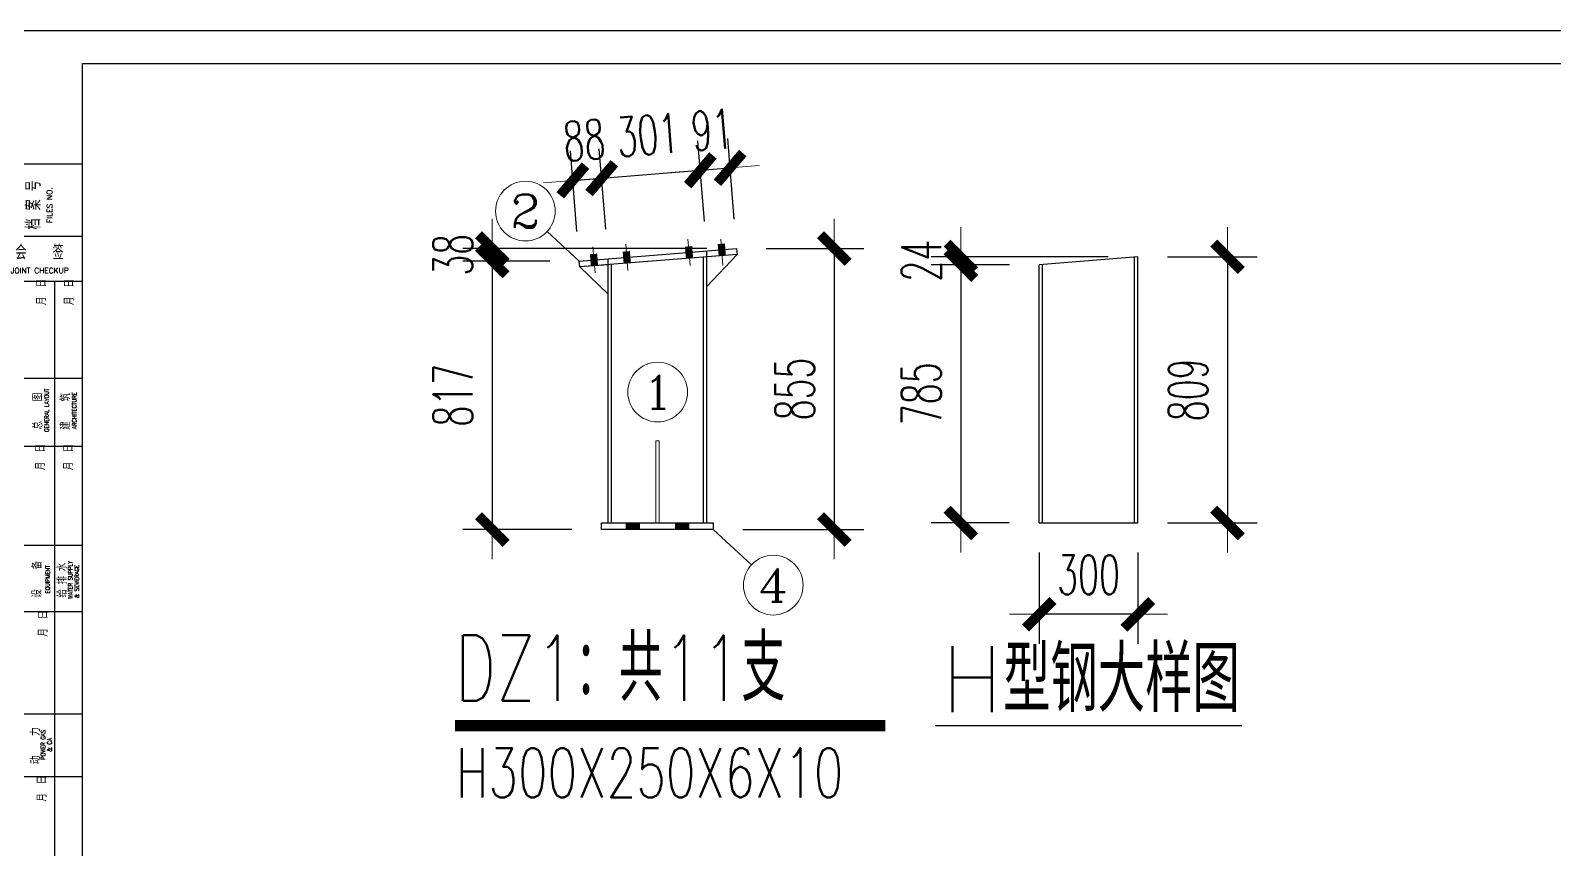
# Model space of a CAD drawing. Header units: inches. Extents: x 129725932 to 129894734, y 55771230 to 55809283.
# Drawn here: x 129779782 to 129784419, y 55806792 to 55809283 of the extents above; entities that cross this region are included whole.
import ezdxf
from ezdxf.enums import TextEntityAlignment as Align

# ---------------------------------------------------------------- set-up
doc = ezdxf.new("R2010")
doc.units = ezdxf.units.IN
doc.header["$MEASUREMENT"] = 0
doc.linetypes.add('CENTER', pattern=[50.8, 31.75, -6.35, 6.35, -6.35])
for name, color, linetype, lineweight in [('Bolt', 252, 'Continuous', 9), ('灰线', 253, 'Continuous', 5), ('轴线层', 1, 'CENTER', 15), ('钢架', 7, 'Continuous', 25)]:
    doc.layers.add(name, color=color, linetype=linetype, lineweight=lineweight)
for name, color, linetype in [('TK', 140, 'Continuous'), ('细线', 37, 'Continuous'), ('钢柱', 6, 'Continuous')]:
    doc.layers.add(name, color=color, linetype=linetype)
doc.styles.add('ARIAL', font='swisscl.ttf', dxfattribs={"width": 0.7})
doc.styles.add('COMPLEX', font='COMPLEX')
doc.styles.add('DIM_FONT', font='romans.shx', dxfattribs={"width": 0.618, "bigfont": '1hztxt.shx'})
doc.styles.add('HZ1', font='romand.shx', dxfattribs={"width": 0.7, "height": 300, "bigfont": 'hzxy.shx'})
doc.styles.add('HZXY', font='romand.shx', dxfattribs={"bigfont": 'hzxy.shx'})
doc.styles.add('ROMANC', font='romanc.shx', dxfattribs={"width": 0.8, "bigfont": 'hztxt.shx'})
doc.styles.add('ROMAND', font='ROMAND.shx', dxfattribs={"width": 0.85})
doc.styles.get("Standard").update_dxf_attribs({"font": 'txt', "bigfont": 'gbcbig.shx'})
doc.dimstyles.new('WGH(1)', dxfattribs={"dimscale": 1.2, "dimtxt": 100, "dimasz": 0.5, "dimexe": 75, "dimexo": 75, "dimgap": 50, "dimtad": 1, "dimdec": 0, "dimzin": 0, "dimdsep": 46, "dimtxsty": 'DIM_FONT', "dimblk1": '_DIMX', "dimblk2": '_DIMX', "dimsah": 1, "dimcen": 0.09, "dimclrd": 3, "dimclre": 3, "dimclrt": 7, "dimadec": 0, "dimazin": 0, "dimtfac": 1, "dimtdec": 0, "dimtix": 1, "dimtmove": 2, "dimatfit": 3, "dimldrblk": '_DIMX', "dimfxl": 0, "dimtolj": 1, "dimtzin": 0, "dimarcsym": 0})

# ---------------------------------------------------------------- blocks, each defined once
blk = doc.blocks.new('TK')
at = {"layer": 'TK', "lineweight": -3}
for p, q in [((6334425.8, 2870306.6), (6350948.5, 2870306.6)), ((6334425.8, 2870306.6), (6350948.5, 2870306.6)), ((6334425.8, 2870306.6), (6350948.5, 2870306.6)), ((6334425.8, 2870306.6), (6350948.5, 2870306.6)), ((6334917, 2858833.1), (6334917, 2870110.2)), ((6334917, 2858833.1), (6334917, 2870110.2)), ((6334917, 2870110.2), (6350752, 2870110.2)), ((6334917, 2870110.2), (6350752, 2870110.2)), ((6334425.8, 2869513), (6334917, 2869513)), ((6334917, 2869080.6), (6334425.8, 2869080.6)), ((6334917, 2868812.9), (6334425.8, 2868812.9)), ((6334753.1, 2864883.6), (6334753.1, 2868812.9)), ((6334917, 2868236.4), (6334425.8, 2868236.4)), ((6334917, 2867830.6), (6334425.8, 2867830.6)), ((6334917, 2867241.9), (6334425.8, 2867241.9)), ((6334917, 2866848.3), (6334425.8, 2866848.3)), ((6334917, 2866238.1), (6334425.8, 2866238.1)), ((6334917, 2865866), (6334425.8, 2865866))]:
    blk.add_line(p, q, dxfattribs=at)
at = {"layer": 'TK', "lineweight": -3, "style": 'HZ1', "text_generation_flag": 6, "width": 0.8}
blk.add_text('档 案 号', height=87.04, rotation=270, dxfattribs=at).set_placement((6334668, 2869122.3))
at = {"layer": 'TK', "lineweight": -3, "text_generation_flag": 6}
for s, height, rotation, style, width, p in [('FILES NO.', 32.64, 270, 'ROMANC', 1, (6334737.3, 2869267.3)), ('会   签', 87.04, 180, 'HZ1', 0.8, (6334661.2, 2868943.4)), ('JOINT CHECKUP', 32.639, 180, 'ROMANC', 1, (6334662.5, 2868862)), ('  月  日', 49.12, 270, 'HZ1', 0.8, (6334699.7, 2868723.8)), ('  月  日', 49.12, 270, 'HZ1', 0.8, (6334864.7, 2868723.5)), ('GENERAL LAYOUT', 25.54, 270, 'ROMAND', 0.8, (6334717.3, 2868046.6)), ('总    图', 49.12, 270, 'HZ1', 0.8, (6334677.8, 2868041.6)), ('建    筑', 49.12, 270, 'HZ1', 0.8, (6334842.4, 2868040.1)), ('ARCHITECTURE', 25.54, 270, 'ROMAND', 0.8, (6334881.5, 2868045.1)), ('  月  日', 49.12, 270, 'HZ1', 0.8, (6334693.4, 2867741.2)), ('  月  日', 49.12, 270, 'HZ1', 0.8, (6334860.6, 2867741.2)), ('设    备', 49.12, 270, 'HZ1', 0.8, (6334672.6, 2867041)), ('EQUIPMENT', 25.54, 270, 'ROMAND', 0.8, (6334722.5, 2867040.8)), ('给 排 水', 49.12, 270, 'HZ1', 0.8, (6334822.6, 2867036.6)), ('WATER SUPPLY', 25.54, 270, 'ROMAND', 0.8, (6334858, 2867037.5)), ('& SEWERAGE', 25.54, 270, 'ROMAND', 0.8, (6334896.1, 2867028)), ('  月  日', 49.12, 270, 'HZ1', 0.8, (6334709.4, 2866750.4)), ('动    力', 49.12, 270, 'HZ1', 0.8, (6334664, 2866050.9)), ('POWER GAS', 25.54, 270, 'ROMAND', 0.8, (6334695.6, 2866055.9)), ('& CA', 26.11, 270, 'ROMAND', 0.8, (6334733.7, 2866055.9)), ('  月  日', 49.12, 270, 'HZ1', 0.8, (6334702.5, 2865769.1))]:
    blk.add_text(s, height=height, rotation=rotation, dxfattribs=dict(at, style=style, width=width)).set_placement(p, align=Align.CENTER)
at = {"layer": 'TK', "lineweight": -3}
for tag, height, style, width, p in [('DISCIPLINE', 58.9, 'HZXY', 1, (6349472.7, 2859435.4)), ('PROJECT-NAME', 98.2, 'HZXY', 0.8, (6344531.8, 2859366.2)), ('ITEM-NAME', 98.2, 'HZXY', 0.8, (6346423, 2859369.9)), ('STATUS', 58.9, 'HZXY', 0.8, (6350406.5, 2859350.8)), ('版本号', 58.9, 'HZXY', 1, (6342281.9, 2859251.5)), ('REWORK-DATE', 58.9, 'ARIAL', 1, (6342814.4, 2859259)), ('DRAWING-TITLE', 98.2, 'HZXY', 0.8, (6347969.5, 2859229.5)), ('SCALE', 58.9, 'ARIAL', 1, (6349470.2, 2859271.1)), ('版本号', 58.9, 'HZXY', 1, (6342281.9, 2859078.2)), ('REWORK-DATE', 58.9, 'ARIAL', 1, (6342814.4, 2859087.1)), ('DRAWING-TITLE', 98.2, 'HZXY', 0.8, (6347970.5, 2859098.8)), ('DATE', 58.9, 'ARIAL', 1, (6349468, 2859092.1)), ('DRAWING-TITLE', 98.2, 'HZXY', 0.8, (6347972.1, 2858962.5)), ('PROJECT-NUMBER', 58.9, 'ARIAL', 0.9, (6350395.7, 2859013.3)), ('版本号', 58.9, 'HZXY', 1, (6342281.9, 2858912.2)), ('REWORK-DATE', 58.9, 'ARIAL', 1, (6342814.4, 2858915.2)), ('DRAWING-NUMBER', 58.9, 'ARIAL', 1, (6349470.8, 2858922))]:
    blk.add_attdef(tag, text='', height=height, dxfattribs=dict(at, style=style, width=width)).set_placement(p, align=Align.MIDDLE)
blk = doc.blocks.new('轴线标号')
at = {"lineweight": 13}
blk.add_circle((0, 0), 0.5, dxfattribs=at)
at = {"layer": '钢架', "lineweight": 13, "style": 'COMPLEX', "width": 1.041667}
blk.add_attdef('A', text='', height=0.56, dxfattribs=at).set_placement((-0.25, -0.28), (0.25, -0.28), align=Align.FIT)
blk = doc.blocks.new('_DIMX')
blk.add_line((-150, 0), (150, 0))
at = {"const_width": 50}
blk.add_lwpolyline([(-70, -70), (70, 70)], dxfattribs=at)
blk = doc.blocks.new('*D164')
at = {"layer": 'Defpoints', "color": 0}
for p in [(129781520.1, 55808833.8), (129781451.9, 55808581.6), (129781539.7, 55808588.7)]:
    blk.add_point(p, dxfattribs=at)
at = {"layer": '灰线', "color": 3, "lineweight": -2}
for p, q in [((129781444.7, 55808671.4), (129781425.1, 55808916.5)), ((129781532.5, 55808678.4), (129781512.9, 55808923.5)), ((129781431.7, 55808826.7), (129781431.1, 55808826.7)), ((129781432.3, 55808826.8), (129781520.1, 55808833.8)), ((129781520.7, 55808833.8), (129781521.3, 55808833.9))]:
    blk.add_line(p, q, dxfattribs=at)
at = {"layer": '灰线', "color": 3, "lineweight": -2, "xscale": 0.5999999999999995, "yscale": 0.5999999999999995, "zscale": 0.5999999999999995}
for p, rotation in [((129781520.1, 55808833.8), 184.5739212568089), ((129781432.3, 55808826.8), 4.573921256808982)]:
    blk.add_blockref('_DIMX', p, dxfattribs=dict(at, rotation=rotation))
at = {"layer": '灰线', "color": 7, "insert": (129781466.6, 55808949.9), "char_height": 120, "attachment_point": 5, "rotation": 4.5739, "style": 'DIM_FONT'}
blk.add_mtext('\\A1;88', dxfattribs=at)
blk = doc.blocks.new('*D165')
at = {"layer": 'Defpoints', "color": 0}
for p in [(129781820.1, 55808857.8), (129781539.7, 55808588.7), (129781839.7, 55808612.7)]:
    blk.add_point(p, dxfattribs=at)
at = {"layer": '灰线', "color": 3, "lineweight": -2}
for p, q in [((129781832.5, 55808702.4), (129781812.9, 55808947.5)), ((129781532.5, 55808678.4), (129781512.9, 55808923.5)), ((129781520.7, 55808833.8), (129781819.5, 55808857.7))]:
    blk.add_line(p, q, dxfattribs=at)
at = {"layer": '灰线', "color": 3, "lineweight": -2, "xscale": 0.5999999999999995, "yscale": 0.5999999999999995, "zscale": 0.5999999999999995}
for p, rotation in [((129781520.1, 55808833.8), 184.5739212568102), ((129781820.1, 55808857.8), 4.573921256810176)]:
    blk.add_blockref('_DIMX', p, dxfattribs=dict(at, rotation=rotation))
at = {"layer": '灰线', "color": 7, "insert": (129781660.5, 55808965.4), "char_height": 120, "attachment_point": 5, "rotation": 4.5739, "style": 'DIM_FONT'}
blk.add_mtext('\\A1;301', dxfattribs=at)
blk = doc.blocks.new('*D166')
at = {"layer": 'Defpoints', "color": 0}
for p in [(129781910.7, 55808865), (129781930.3, 55808619.9), (129781839.7, 55808612.7)]:
    blk.add_point(p, dxfattribs=at)
at = {"layer": '灰线', "color": 3, "lineweight": -2}
for p, q in [((129781832.5, 55808702.4), (129781812.9, 55808947.5)), ((129781923.2, 55808709.6), (129781903.6, 55808954.8)), ((129781819.5, 55808857.7), (129781818.9, 55808857.7)), ((129781820.1, 55808857.8), (129781910.7, 55808865)), ((129781911.3, 55808865.1), (129781911.9, 55808865.1))]:
    blk.add_line(p, q, dxfattribs=at)
at = {"layer": '灰线', "color": 3, "lineweight": -2, "xscale": 0.5999999999999995, "yscale": 0.5999999999999995, "zscale": 0.5999999999999995}
for p, rotation in [((129781820.1, 55808857.8), 4.573921256810181), ((129781910.7, 55808865), 184.5739212568102)]:
    blk.add_blockref('_DIMX', p, dxfattribs=dict(at, rotation=rotation))
at = {"layer": '灰线', "color": 7, "insert": (129781855.8, 55808981), "char_height": 120, "attachment_point": 5, "rotation": 4.5739, "style": 'DIM_FONT'}
blk.add_mtext('\\A1;91', dxfattribs=at)
blk = doc.blocks.new('*D167')
at = {"layer": 'Defpoints', "color": 0}
for p in [(129781930.3, 55808619.9), (129781187.2, 55808581.6), (129781451.9, 55808581.6)]:
    blk.add_point(p, dxfattribs=at)
at = {"layer": '灰线', "color": 3, "lineweight": -2}
for p, q in [((129781840.3, 55808619.9), (129781097.2, 55808619.9)), ((129781187.2, 55808620.5), (129781187.2, 55808621.1)), ((129781187.2, 55808619.9), (129781187.2, 55808581.6)), ((129781361.9, 55808581.6), (129781097.2, 55808581.6)), ((129781187.2, 55808581), (129781187.2, 55808580.4))]:
    blk.add_line(p, q, dxfattribs=at)
at = {"layer": '灰线', "color": 3, "lineweight": -2, "xscale": 0.5999999999999995, "yscale": 0.5999999999999995, "zscale": 0.5999999999999995}
for p, rotation in [((129781187.2, 55808619.9), 270), ((129781187.2, 55808581.6), 90)]:
    blk.add_blockref('_DIMX', p, dxfattribs=dict(at, rotation=rotation))
at = {"layer": '灰线', "color": 7, "insert": (129781067.2, 55808600.8), "char_height": 120, "attachment_point": 5, "rotation": 90, "style": 'DIM_FONT'}
blk.add_mtext('\\A1;38', dxfattribs=at)
blk = doc.blocks.new('*D168')
at = {"layer": 'Defpoints', "color": 0}
for p in [(129781451.9, 55808581.6), (129781187.2, 55807765.1), (129781519.7, 55807765.1)]:
    blk.add_point(p, dxfattribs=at)
at = {"layer": '灰线', "color": 3, "lineweight": -2}
for p, q in [((129781361.9, 55808581.6), (129781097.2, 55808581.6)), ((129781187.2, 55808581), (129781187.2, 55807765.7)), ((129781429.7, 55807765.1), (129781097.2, 55807765.1))]:
    blk.add_line(p, q, dxfattribs=at)
at = {"layer": '灰线', "color": 3, "lineweight": -2, "xscale": 0.5999999999999995, "yscale": 0.5999999999999995, "zscale": 0.5999999999999995}
for p, rotation in [((129781187.2, 55808581.6), 90), ((129781187.2, 55807765.1), 270)]:
    blk.add_blockref('_DIMX', p, dxfattribs=dict(at, rotation=rotation))
at = {"layer": '灰线', "color": 7, "insert": (129781067.2, 55808173.4), "char_height": 120, "attachment_point": 5, "rotation": 90, "style": 'DIM_FONT'}
blk.add_mtext('\\A1;817', dxfattribs=at)
blk = doc.blocks.new('*D169')
at = {"layer": 'Defpoints', "color": 0}
for p in [(129781930.3, 55808619.9), (129781859.7, 55807765.1), (129782227.5, 55807765.1)]:
    blk.add_point(p, dxfattribs=at)
at = {"layer": '灰线', "color": 3, "lineweight": -2}
for p, q in [((129782020.3, 55808619.9), (129782317.5, 55808619.9)), ((129782227.5, 55808619.3), (129782227.5, 55807765.7)), ((129781949.7, 55807765.1), (129782317.5, 55807765.1))]:
    blk.add_line(p, q, dxfattribs=at)
at = {"layer": '灰线', "color": 3, "lineweight": -2, "xscale": 0.5999999999999995, "yscale": 0.5999999999999995, "zscale": 0.5999999999999995}
for p, rotation in [((129782227.5, 55808619.9), 90), ((129782227.5, 55807765.1), 270)]:
    blk.add_blockref('_DIMX', p, dxfattribs=dict(at, rotation=rotation))
at = {"layer": '灰线', "color": 7, "insert": (129782107.5, 55808192.5), "char_height": 120, "attachment_point": 5, "rotation": 90, "style": 'DIM_FONT'}
blk.add_mtext('\\A1;855', dxfattribs=at)
blk = doc.blocks.new('*D170')
at = {"layer": 'Defpoints', "color": 0}
for p in [(129783151.2, 55808594.6), (129783151.2, 55807785.1), (129783424.1, 55807785.1)]:
    blk.add_point(p, dxfattribs=at)
at = {"layer": '灰线', "color": 3, "lineweight": -2}
for p, q in [((129783241.2, 55808594.6), (129783514.1, 55808594.6)), ((129783424.1, 55808594), (129783424.1, 55807785.7)), ((129783241.2, 55807785.1), (129783514.1, 55807785.1))]:
    blk.add_line(p, q, dxfattribs=at)
at = {"layer": '灰线', "color": 3, "lineweight": -2, "xscale": 0.5999999999999995, "yscale": 0.5999999999999995, "zscale": 0.5999999999999995}
for p, rotation in [((129783424.1, 55808594.6), 90), ((129783424.1, 55807785.1), 270)]:
    blk.add_blockref('_DIMX', p, dxfattribs=dict(at, rotation=rotation))
at = {"layer": '灰线', "color": 7, "insert": (129783304.1, 55808189.9), "char_height": 120, "attachment_point": 5, "rotation": 90, "style": 'DIM_FONT'}
blk.add_mtext('\\A1;809', dxfattribs=at)
blk = doc.blocks.new('*D171')
at = {"layer": 'Defpoints', "color": 0}
for p in [(129783151.2, 55808594.6), (129782612.6, 55808570.6), (129782851.2, 55808570.6)]:
    blk.add_point(p, dxfattribs=at)
at = {"layer": '灰线', "color": 3, "lineweight": -2}
for p, q in [((129783061.2, 55808594.6), (129782522.6, 55808594.6)), ((129782612.6, 55808595.2), (129782612.6, 55808595.8)), ((129782612.6, 55808594.6), (129782612.6, 55808570.6)), ((129782761.2, 55808570.6), (129782522.6, 55808570.6)), ((129782612.6, 55808570), (129782612.6, 55808569.4))]:
    blk.add_line(p, q, dxfattribs=at)
at = {"layer": '灰线', "color": 3, "lineweight": -2, "xscale": 0.5999999999999995, "yscale": 0.5999999999999995, "zscale": 0.5999999999999995}
for p, rotation in [((129782612.6, 55808594.6), 270), ((129782612.6, 55808570.6), 90)]:
    blk.add_blockref('_DIMX', p, dxfattribs=dict(at, rotation=rotation))
at = {"layer": '灰线', "color": 7, "insert": (129782492.6, 55808582.6), "char_height": 120, "attachment_point": 5, "rotation": 90, "style": 'DIM_FONT'}
blk.add_mtext('\\A1;24', dxfattribs=at)
blk = doc.blocks.new('*D172')
at = {"layer": 'Defpoints', "color": 0}
for p in [(129782851.2, 55808570.6), (129782612.6, 55807785.1), (129782851.2, 55807785.1)]:
    blk.add_point(p, dxfattribs=at)
at = {"layer": '灰线', "color": 3, "lineweight": -2}
for p, q in [((129782761.2, 55808570.6), (129782522.6, 55808570.6)), ((129782612.6, 55808570), (129782612.6, 55807785.7)), ((129782761.2, 55807785.1), (129782522.6, 55807785.1))]:
    blk.add_line(p, q, dxfattribs=at)
at = {"layer": '灰线', "color": 3, "lineweight": -2, "xscale": 0.5999999999999995, "yscale": 0.5999999999999995, "zscale": 0.5999999999999995}
for p, rotation in [((129782612.6, 55808570.6), 90), ((129782612.6, 55807785.1), 270)]:
    blk.add_blockref('_DIMX', p, dxfattribs=dict(at, rotation=rotation))
at = {"layer": '灰线', "color": 7, "insert": (129782492.6, 55808177.9), "char_height": 120, "attachment_point": 5, "rotation": 90, "style": 'DIM_FONT'}
blk.add_mtext('\\A1;785', dxfattribs=at)
blk = doc.blocks.new('*D173')
at = {"layer": 'Defpoints', "color": 0}
for p in [(129782851.2, 55807785.1), (129783151.2, 55807785.1), (129782851.2, 55807507.4)]:
    blk.add_point(p, dxfattribs=at)
at = {"layer": '灰线', "color": 3, "lineweight": -2}
for p, q in [((129782851.2, 55807695.1), (129782851.2, 55807417.4)), ((129783151.2, 55807695.1), (129783151.2, 55807417.4)), ((129782850.6, 55807507.4), (129782850, 55807507.4)), ((129783151.2, 55807507.4), (129782851.2, 55807507.4)), ((129783151.8, 55807507.4), (129783152.4, 55807507.4))]:
    blk.add_line(p, q, dxfattribs=at)
at = {"layer": '灰线', "color": 3, "lineweight": -2, "xscale": 0.5999999999999995, "yscale": 0.5999999999999995, "zscale": 0.5999999999999995}
blk.add_blockref('_DIMX', (129782851.2, 55807507.4), dxfattribs=at)
at = {"layer": '灰线', "color": 3, "lineweight": -2, "xscale": 0.5999999999999995, "yscale": 0.5999999999999995, "zscale": 0.5999999999999995, "rotation": 180}
blk.add_blockref('_DIMX', (129783151.2, 55807507.4), dxfattribs=at)
at = {"layer": '灰线', "color": 7, "insert": (129783001.2, 55807627.4), "char_height": 120, "attachment_point": 5, "style": 'DIM_FONT'}
blk.add_mtext('\\A1;300', dxfattribs=at)

msp = doc.modelspace()

# ---------------------------------------------------------------- linework, layer by layer
for p, q in [((129781451.9, 55808581.6), (129781354.3, 55808671.7)), ((129781859.7, 55807765.1), (129781975.7, 55807658)), ((129782535.1, 55807168.6), (129783467.3, 55807168.6))]:
    msp.add_line(p, q)
at = {"layer": 'Bolt'}
for p, q in [((129781493.5, 55808625.1), (129781499.9, 55808545.4)), ((129781593.2, 55808633.1), (129781599.6, 55808553.3)), ((129781782.6, 55808648.2), (129781789, 55808568.5)), ((129781882.3, 55808648.2), (129781888.7, 55808568.4))]:
    msp.add_line(p, q, dxfattribs=at)
for points, const_width in [([(129781597.8, 55808575.3), (129781595, 55808611.2)], 22), ([(129781787.2, 55808590.4), (129781784.4, 55808626.3)], 22), ([(129781886.9, 55808598.4), (129781884, 55808634.3)], 22), ([(129781498.2, 55808567.3), (129781495.3, 55808603.2)], 22), ([(129781614.7, 55807765.1), (129781614.7, 55807785.1)], 44), ([(129781764.7, 55807765.1), (129781764.7, 55807785.1)], 44)]:
    msp.add_lwpolyline(points, dxfattribs=dict(at, const_width=const_width))
at = {"layer": '灰线'}
for points in [[(129781931.8, 55808602), (129781839.7, 55808594.6), (129781839.7, 55808504.6), (129781931.8, 55808602)], [(129781453.3, 55808563.7), (129781539.7, 55808570.6), (129781539.7, 55808480.6), (129781453.3, 55808563.7)]]:
    msp.add_lwpolyline(points, dxfattribs=at)
msp.add_lwpolyline([(129781684.7, 55808035.1), (129781694.7, 55808035.1), (129781694.7, 55807785.1), (129781684.7, 55807785.1)], close=True, dxfattribs=at)
at = {"layer": '细线', "lineweight": -3, "const_width": 35}
msp.add_lwpolyline([(129781073.8, 55807168.6), (129782383.2, 55807168.6)], dxfattribs=at)
at = {"layer": '钢柱'}
for p, q in [((129781539.7, 55807785.1), (129781539.7, 55808588.7)), ((129781829.7, 55807785.1), (129781829.7, 55808593.8)), ((129781839.7, 55807785.1), (129781839.7, 55808612.7)), ((129783151.2, 55808594.6), (129782851.2, 55808570.6)), ((129783141.2, 55807785.1), (129783141.2, 55808593.8)), ((129783151.2, 55807785.1), (129783151.2, 55808594.6)), ((129781549.7, 55807785.1), (129781549.7, 55808571.4)), ((129782851.2, 55807785.1), (129782851.2, 55808570.6)), ((129782861.2, 55807785.1), (129782861.2, 55808571.4)), ((129782851.2, 55807785.1), (129783151.2, 55807785.1))]:
    msp.add_line(p, q, dxfattribs=at)
for points in [[(129781930.3, 55808619.9), (129781931.8, 55808602), (129781453.3, 55808563.7), (129781451.9, 55808581.6)], [(129781519.7, 55807785.1), (129781859.7, 55807785.1), (129781859.7, 55807765.1), (129781519.7, 55807765.1)]]:
    msp.add_lwpolyline(points, close=True, dxfattribs=at)

# ---------------------------------------------------------------- block references
at = {"xscale": 0.5112500203650033, "yscale": 0.5112500179321788, "zscale": 0.5112500214372689}
msp.add_blockref('TK', (126541214.1, 54341838.8), dxfattribs=at)
ref = msp.add_blockref('轴线标号', (129781288, 55808733.7), dxfattribs=dict(xscale=-181.6396958827972, yscale=181.6396958827972, zscale=181.6396958822698, rotation=2.726213654824505e-07))
ref.add_attrib('A', '2', dxfattribs={"layer": '钢架', "lineweight": 13, "height": 101.7, "rotation": 0, "style": 'COMPLEX', "width": 1.339286}).set_placement((129781242.6, 55808682.9), (129781333.4, 55808682.9), align=Align.FIT)
ref = msp.add_blockref('轴线标号', (129781690.4, 55808183), dxfattribs=dict(xscale=-181.6396958827972, yscale=181.6396958827972, zscale=181.6396958822698, rotation=2.726213654824505e-07))
ref.add_attrib('A', '1', dxfattribs={"layer": '钢架', "lineweight": 13, "height": 101.7, "rotation": 0, "style": 'COMPLEX', "width": 2.083333}).set_placement((129781645, 55808132.1), (129781735.8, 55808132.1), align=Align.FIT)
ref = msp.add_blockref('轴线标号', (129782042.1, 55807595.9), dxfattribs=dict(xscale=-181.6396958827972, yscale=181.6396958827972, zscale=181.6396958822698, rotation=180.0000002726213))
ref.add_attrib('A', '4', dxfattribs={"layer": '钢架', "lineweight": 13, "height": 101.7, "style": 'COMPLEX', "width": 1.171875}).set_placement((129781996.6, 55807545.1), (129782087.5, 55807545.1), align=Align.FIT)

# ---------------------------------------------------------------- texts
at = {"layer": '细线', "color": 4, "lineweight": -3, "style": 'DIM_FONT', "width": 0.7}
for s, height, p in [('DZ1：共11支', 200, (129781073.3, 55807243.6)), ('H300X250X6X10', 150, (129781076.4, 55806950.2))]:
    msp.add_text(s, height=height, dxfattribs=at).set_placement(p)
at = {"layer": '轴线层', "color": 4, "linetype": 'ByBlock', "insert": (129782552.9, 55807410), "char_height": 200, "width": 1273.533, "attachment_point": 1}
msp.add_mtext('H型钢大样图', dxfattribs=at)

# ---------------------------------------------------------------- dimensions: what is measured, and where the dimension line sits
at = {"layer": '灰线'}
dim = msp.add_aligned_dim(p1=(129781451.9, 55808581.6), p2=(129781539.7, 55808588.7), distance=245.9, dimstyle='WGH(1)', override={"dimfxl": 250}, dxfattribs=at)
dim.commit()
dim.dimension.update_dxf_attribs({"geometry": '*D164', "text_midpoint": (129781466.6, 55808949.9)})
for base, p1, p2, angle, picture, middle in [((129781820.1, 55808857.8), (129781539.7, 55808588.7), (129781839.7, 55808612.7), 184.5739, '*D165', (129781660.5, 55808965.4)), ((129781910.7, 55808865), (129781839.7, 55808612.7), (129781930.3, 55808619.9), 184.5739, '*D166', (129781855.8, 55808981)), ((129781187.2, 55808581.6), (129781930.3, 55808619.9), (129781451.9, 55808581.6), 90, '*D167', (129781067.2, 55808600.8)), ((129781187.2396, 55807765.1285), (129781451.8701, 55808581.647), (129781519.6703, 55807765.1285), 90, '*D168', (129781067.2396, 55808173.3877)), ((129782227.5, 55807765.1), (129781930.3, 55808619.9), (129781859.7, 55807765.1), 90, '*D169', (129782107.5, 55808192.5)), ((129782612.6, 55808570.6), (129783151.2, 55808594.6), (129782851.2, 55808570.6), 90, '*D171', (129782492.6, 55808582.6)), ((129783424.0917, 55807785.1285), (129783151.2265, 55808594.6135), (129783151.2265, 55807785.1285), 90, '*D170', (129783304.0917, 55808189.871)), ((129782612.5931, 55807785.1285), (129782851.2265, 55808570.6135), (129782851.2265, 55807785.1285), 90, '*D172', (129782492.5931, 55808177.871))]:
    dim = msp.add_linear_dim(base=base, p1=p1, p2=p2, angle=angle, dimstyle='WGH(1)', override={"dimfxl": 250}, dxfattribs=at)
    dim.commit()
    dim.dimension.update_dxf_attribs({"geometry": picture, "text_midpoint": middle})
dim = msp.add_linear_dim(base=(129782851.2, 55807507.4), p1=(129783151.2, 55807785.1), p2=(129782851.2, 55807785.1), dimstyle='WGH(1)', override={"dimfxl": 250}, dxfattribs=at)
dim.commit()
dim.dimension.update_dxf_attribs({"geometry": '*D173', "text_midpoint": (129783001.2, 55807627.4)})

doc.saveas('drawing.dxf')
